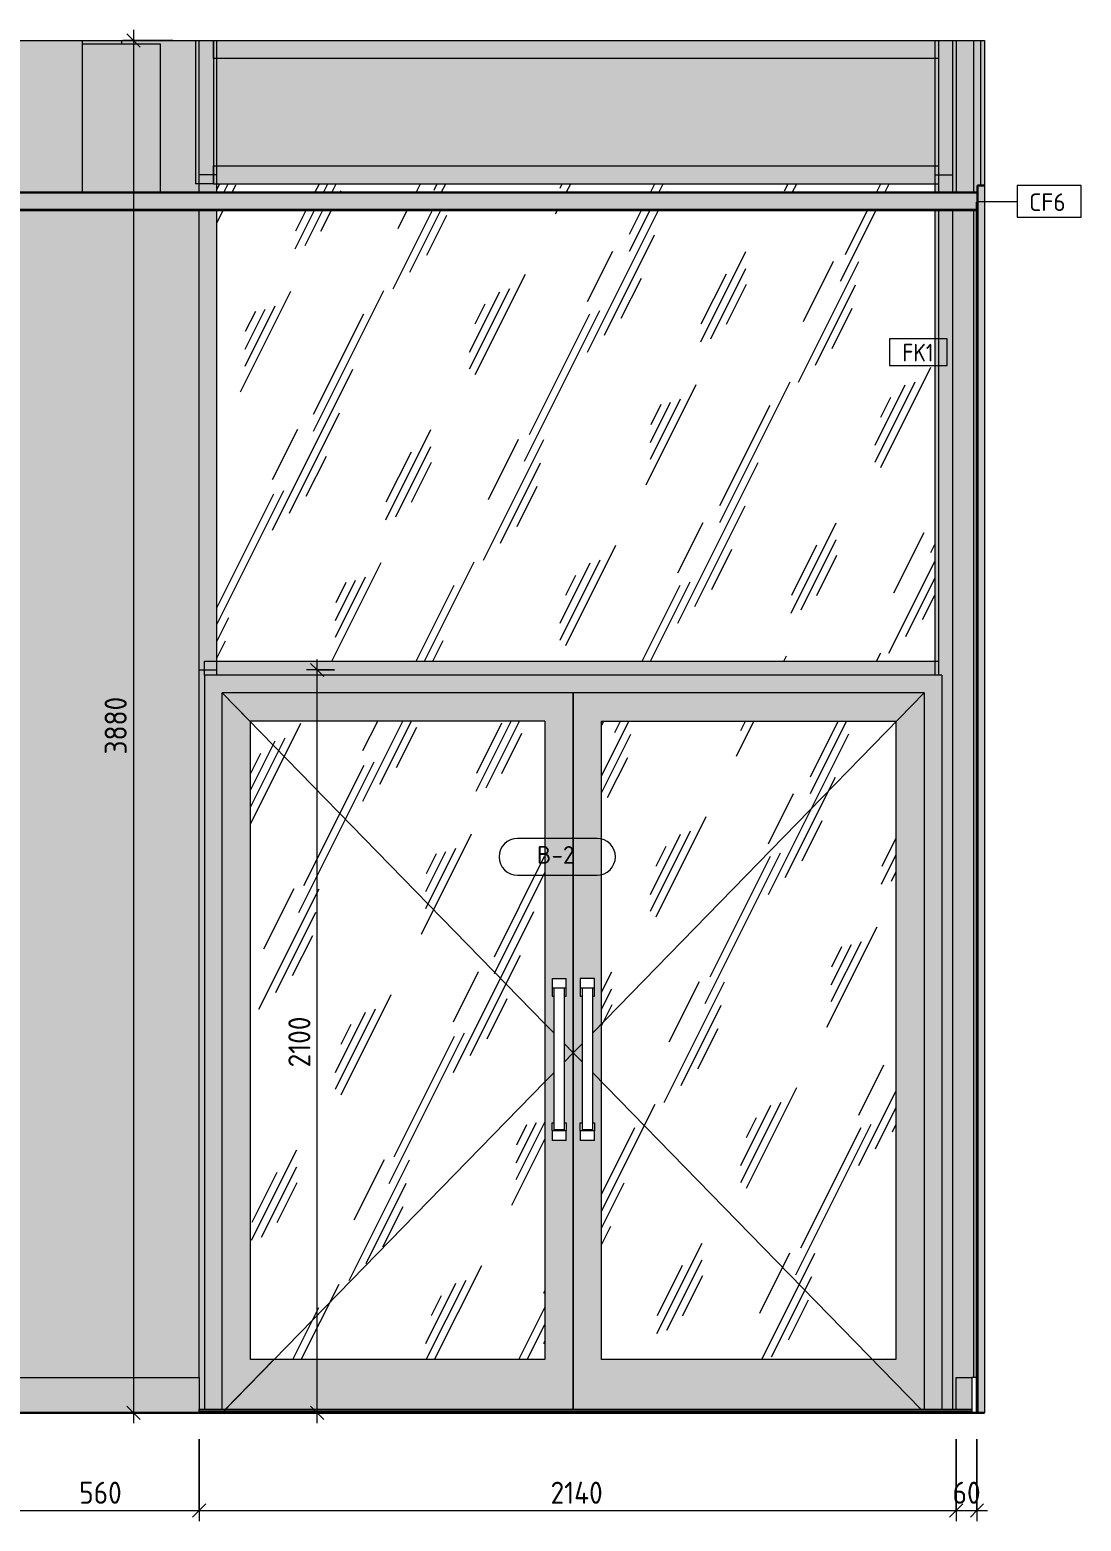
# Model space of a CAD drawing. Header units: millimetres. Extents: x 855 to 70116, y -1987 to 23809.
# Drawn here: x 53929 to 56901, y -307 to 3910 of the extents above; entities that cross this region are included whole.
import ezdxf

# ---------------------------------------------------------------- set-up
doc = ezdxf.new("R2010")
doc.units = ezdxf.units.MM
for name, color, linetype, lineweight in [('A-ANNO-DIMS', 7, 'Continuous', 9), ('A-ANNO-DIMS-25', 7, 'Continuous', 9), ('A-CLNG-IDEN', 7, 'Continuous', 9), ('A-DETL', 7, 'Continuous', 9), ('A-DOOR', 7, 'Continuous', 9), ('A-DOOR-IDEN', 7, 'Continuous', 9), ('A-FLOR', 7, 'Continuous', 9), ('A-GENM', 7, 'Continuous', 9), ('A-GLAZ-CURT', 7, 'Continuous', 9), ('A-GLAZ-CWMG', 7, 'Continuous', 9), ('A-WALL', 7, 'Continuous', 9), ('A-WALL-IDEN', 7, 'Continuous', 9), ('A-WALL-PATT', 7, 'Continuous', 9), ('I-WALL', 7, 'Continuous', 9), ('Ограждение', 7, 'Continuous', 9), ('Поручни', 7, 'Continuous', 9)]:
    doc.layers.add(name, color=color, linetype=linetype, lineweight=lineweight)
for name, color, linetype, lineweight, true_color in [('A-CLNG-1', 7, 'Continuous', 9, 0x787878), ('A-CLNG-FNSH-1', 7, 'Continuous', 30, 0x3c3c3c), ('A-DOOR-GLAZ', 7, 'Continuous', 9, 0x8080ff), ('A-FLOR-FNSH-1', 7, 'Continuous', 30, 0x3c3c3c), ('A-WALL-7', 7, 'Continuous', 30, 0x3c3c3c), ('A-WALL-FNSH-3', 7, 'Continuous', 30, 0x3c3c3c), ('I-WALL-1', 7, 'Continuous', 9, 0x787878)]:
    doc.layers.add(name, color=color, linetype=linetype, lineweight=lineweight, true_color=true_color)
doc.styles.add('GOST Common_5', font='GOST_Common.ttf', dxfattribs={"height": 50})
doc.styles.add('GOST Common_6', font='GOST_Common.ttf', dxfattribs={"width": 0.9, "height": 50})
doc.styles.add('ISOCPEUR_2', font='isocpeur.ttf', dxfattribs={"width": 0.9, "height": 62.5})
doc.dimstyles.new('ISO-2_5_0_9К_БОЛЬШОЙ_1', dxfattribs={"dimscale": 304.8, "dimtxt": 62.248823, "dimasz": 0.123031, "dimexe": 0.098425, "dimexo": 0.246063, "dimgap": 0, "dimtad": 1, "dimdec": 0, "dimrnd": 10, "dimzin": 0, "dimdsep": 46, "dimtxsty": 'ISOCPEUR_2', "dimblk1": 'OBLIQUE', "dimblk2": 'OBLIQUE', "dimsah": 1, "dimcen": 0.09, "dimdle": 0.098425, "dimazin": 0, "dimtfac": 1, "dimtdec": 4, "dimtix": 1, "dimtmove": 0, "dimatfit": 3, "dimfxl": 1, "dimtvp": 1, "dimtolj": 1, "dimtzin": 0, "dimarcsym": 2})
pattern_1 = [(63.435, (63.5, 31.75), (-255.583, 766.747), [317.5, -190.5, 317.5, -190.5, -403.903]), (63.435, (63.5, 31.75), (-255.583, 766.747), [-1016, 127, -276.903]), (63.435, (47.6, 47.6), (-255.583, 766.747), [254, -317.5, 190.5, -190.5, -467.403]), (63.435, (47.6, 47.6), (-255.583, 766.747), [-952.5, 222.25, -245.153]), (63.435, (47.6, 95.25), (-255.583, 766.747), [190.5, -381, 127, -190.5, -530.903]), (63.435, (47.6, 95.25), (-255.583, 766.747), [-889, 285.75, -245.153]), (63.435, (95.25, 47.6), (-255.583, 766.747), [190.5, -381, 158.75, -6404.65]), (63.435, (142.9, 95.25), (-255.583, 766.747), [95.25, -476.25, 63.5, -6499.9]), (63.435, (63.5, 174.6), (-255.583, 766.747), [63.5, -476.25, 63.5, -254, -562.653]), (63.435, (63.5, 174.6), (-255.583, 766.747), [-857.25, 158.75, -403.903]), (63.435, (349.25, 127), (-255.583, 766.747), [317.5, -476.25, 381, -251.503]), (63.435, (349.25, 79.4), (-255.583, 766.747), [444.5, -317.5, 476.25, -188.003]), (63.435, (381, 95.25), (-255.583, 766.747), [508, -254, 381, -276.903]), (63.435, (428.6, 142.9), (-255.583, 766.747), [317.5, -444.5, 254, -403.903]), (63.435, (381, 238.1), (-255.583, 766.747), [158.75, -635, 190.5, -435.653]), (63.435, (476.25, 190.5), (-255.583, 766.747), [127, -635, 127, -530.903])]

# ---------------------------------------------------------------- blocks, each defined once
blk = doc.blocks.new('Прямоугольный импост - Импост структурный с накладкой - 160мм Темный-31239214-Развертка 1_30-3')
at = {"layer": 'A-GLAZ-CWMG'}
h = blk.add_hatch(color=256, dxfattribs=at)
h.paths.add_polyline_path([(-8020, 0), (-7990, 0), (-7990, 4), (-8020, 4)])
h.paths.add_polyline_path([(-7990, 10), (-7990, 2100), (-8040, 2100), (-8040, 2085), (-8020, 2085), (-8020, 10), (-7996.9, 10)])
blk.add_line((-8040, 2100), (-8040, 2085), dxfattribs=at)
blk = doc.blocks.new('Прямоугольный импост - Импост структурный с накладкой - 160мм Темный-32772016-Развертка 1_30-3')
at = {"layer": 'A-GLAZ-CWMG'}
blk.add_hatch(color=256, dxfattribs=at).paths.add_polyline_path([(-10070, 3525), (-10070, 3830), (-10080, 3830), (-10080, 3525)])
for p, q in [((-10120, 3500), (-10120, 3880)), ((-10070, 3500), (-10070, 3880)), ((-10070, 3500), (-10120, 3500))]:
    blk.add_line(p, q, dxfattribs=at)
blk = doc.blocks.new('Дверь_Витражная_остекление_ - ДВН_ДАО_Главный вход_1800 в свету 5-32258809-Развертка 1_30-3')
at = {"layer": 'A-DOOR'}
h = blk.add_hatch(color=256, dxfattribs=at)
h.paths.add_polyline_path([(-10057.4, 0), (-10057.4, 2), (-10055, 2), (-10055, 4), (-10105, 4), (-10105, 0), (-10070, 0)])
h.paths.add_polyline_path([(-8020, 0), (-8020.1, 4), (-8070, 4), (-8070, 0), (-8020.6, 0)])
h.paths.add_polyline_path([(-8070, 10), (-8020, 10), (-8020, 2085), (-10105, 2085), (-10104.8, 10), (-10055, 10), (-10055, 2035), (-8070, 2035), (-8070, 120.7)])
h = blk.add_hatch(color=256, dxfattribs=at)
h.paths.add_polyline_path([(-10027.9, 0), (-10027.9, 2), (-9062.5, 2), (-9062.5, 4), (-10055, 4), (-10055, 0)])
h.paths.add_polyline_path([(-9969.1, 10), (-9062.5, 10), (-9062.5, 2035), (-10055, 2035), (-10055, 10), (-9975, 10)])
h.paths.add_polyline_path([(-9837.1, 150), (-9975, 150), (-9975, 1955), (-9142.5, 1955), (-9142.5, 150)])
h.paths.add_polyline_path([(-9102.5, 770), (-9122.5, 770), (-9122.5, 820), (-9117.5, 820), (-9117.5, 1177.5), (-9122.5, 1177.5), (-9122.5, 1227.5), (-9082.5, 1227.5), (-9082.5, 1177.5), (-9087.5, 1177.5), (-9087.5, 820), (-9082.5, 820), (-9082.5, 770), (-9097.3, 770)])
h = blk.add_hatch(color=256, dxfattribs=at)
h.paths.add_polyline_path([(-8070, 0), (-8070, 4), (-9062.5, 4), (-9062.5, 2), (-8127.9, 2), (-8127.9, 0)])
h.paths.add_polyline_path([(-8262.8, 10), (-8070, 10), (-8070, 2035), (-9062.5, 2035), (-9062.5, 10), (-8383.9, 10)])
h.paths.add_polyline_path([(-8150, 150), (-8982.5, 150), (-8982.5, 1955), (-8150, 1955), (-8150, 242)])
h.paths.add_polyline_path([(-9041.8, 770), (-9042.5, 770), (-9042.5, 820), (-9037.5, 820), (-9037.5, 1177.5), (-9042.5, 1177.5), (-9042.5, 1227.5), (-9002.5, 1227.5), (-9002.5, 1177.5), (-9007.5, 1177.5), (-9007.5, 820), (-9002.5, 820), (-9002.5, 770), (-9039.8, 770)])
h = blk.add_hatch(dxfattribs=at)
h.set_pattern_fill('FP_18', color=256, style=0, pattern_type=2)
h.set_pattern_definition(pattern_1)
h.paths.add_polyline_path([(-9837.1, 150), (-9142.5, 150), (-9142.5, 1955), (-9975, 1955), (-9975, 150)])
h = blk.add_hatch(dxfattribs=at)
h.set_pattern_fill('FP_18', color=256, style=0, pattern_type=2)
h.set_pattern_definition(pattern_1)
h.paths.add_polyline_path([(-8982.5, 150), (-8150, 150), (-8150, 1955), (-8982.5, 1955), (-8982.5, 484.6)])
for p, q in [((-10105, 2085), (-10105, 10)), ((-8020, 2085), (-10105, 2085)), ((-8020, 2085), (-8020, 10)), ((-10055, 10), (-10055, 2035)), ((-9062.5, 2035), (-10055, 2035)), ((-10055, 2035), (-9975, 1953)), ((-9062.5, 2035), (-9062.5, 10)), ((-8070, 2035), (-9062.5, 2035)), ((-9062.5, 10), (-9062.5, 2035)), ((-8070, 2035), (-9007.5, 1073.9)), ((-8070, 2035), (-8070, 10)), ((-8982.5, 150), (-8982.5, 1955)), ((-8982.5, 1955), (-8150, 1955)), ((-8150, 1955), (-8150, 150)), ((-9122.5, 1227.5), (-9122.5, 1200)), ((-9122.5, 1227.5), (-9082.5, 1227.5)), ((-9082.5, 1200), (-9082.5, 1227.5)), ((-9042.5, 1227.5), (-9042.5, 1200)), ((-9002.5, 1227.5), (-9042.5, 1227.5)), ((-9002.5, 1200), (-9002.5, 1227.5)), ((-9082.5, 1200), (-9122.5, 1200)), ((-9122.5, 1200), (-9122.5, 1177.5)), ((-9117.5, 1200), (-9117.5, 800)), ((-9087.5, 800), (-9087.5, 1200)), ((-9082.5, 1177.5), (-9082.5, 1200)), ((-9002.5, 1200), (-9042.5, 1200)), ((-9042.5, 1200), (-9042.5, 1177.5)), ((-9037.5, 1200), (-9037.5, 800)), ((-9007.5, 800), (-9007.5, 1200)), ((-9002.5, 1177.5), (-9002.5, 1200)), ((-9122.5, 1177.5), (-9117.5, 1177.5)), ((-9087.5, 1177.5), (-9082.5, 1177.5)), ((-9042.5, 1177.5), (-9037.5, 1177.5)), ((-9007.5, 1177.5), (-9002.5, 1177.5)), ((-9142.5, 1099.5), (-9117.5, 1073.9)), ((-9087.5, 1043.1), (-9062.5, 1017.5)), ((-9062.5, 1017.5), (-9087.5, 991.9)), ((-9037.5, 1043.1), (-9062.5, 1017.5)), ((-9062.5, 1017.5), (-9037.5, 991.9)), ((-9117.5, 961.1), (-9142.5, 935.5)), ((-9007.5, 961.1), (-8079.8, 10)), ((-9122.5, 797.5), (-9122.5, 820)), ((-9122.5, 820), (-9117.5, 820)), ((-9087.5, 820), (-9082.5, 820)), ((-9082.5, 820), (-9082.5, 797.5)), ((-9042.5, 797.5), (-9042.5, 820)), ((-9042.5, 820), (-9037.5, 820)), ((-9007.5, 820), (-9002.5, 820)), ((-9002.5, 820), (-9002.5, 797.5)), ((-9122.5, 797.5), (-9122.5, 770)), ((-9122.5, 797.5), (-9082.5, 797.5)), ((-9082.5, 770), (-9122.5, 770)), ((-9087.5, 800), (-9117.5, 800)), ((-9082.5, 770), (-9082.5, 797.5)), ((-9042.5, 797.5), (-9042.5, 770)), ((-9042.5, 797.5), (-9002.5, 797.5)), ((-9002.5, 770), (-9042.5, 770)), ((-9007.5, 800), (-9037.5, 800)), ((-9002.5, 770), (-9002.5, 797.5)), ((-9908.7, 150), (-10045.2, 10)), ((-8150, 150), (-8982.5, 150)), ((-10105, 4), (-10105, 0)), ((-10055, 0), (-10055, 4)), ((-10051.1, 4), (-10055, 0)), ((-9062.5, 4), (-9062.5, 2)), ((-9062.5, 2), (-9062.5, 4)), ((-8073.9, 4), (-8070, 0)), ((-8070, 4), (-8070, 0)), ((-8020, 4), (-8020, 0))]:
    blk.add_line(p, q, dxfattribs=at)
at = {"layer": 'A-DOOR-GLAZ'}
for p, q in [((-9142.5, 1955), (-9975, 1955)), ((-9975, 150), (-9975, 1955)), ((-9142.5, 1955), (-9142.5, 150)), ((-9142.5, 150), (-9975, 150))]:
    blk.add_line(p, q, dxfattribs=at)
blk = doc.blocks.new('Прямоугольный импост - Импост структурный с накладкой - 160мм Темный-32424191-Развертка 1_30-3')
at = {"layer": 'A-GLAZ-CWMG'}
blk.add_hatch(color=256, dxfattribs=at).paths.add_polyline_path([(-8030, 3830), (-8030, 3880), (-10080, 3880), (-10080, 3830), (-8383.9, 3830)])
for p, q in [((-10080, 3830), (-10080, 3880)), ((-8030, 3880), (-8030, 3830)), ((-10080, 3830), (-8030, 3830))]:
    blk.add_line(p, q, dxfattribs=at)
blk = doc.blocks.new('Прямоугольный импост - Импост структурный с накладкой - 160мм Темный-31915521-Развертка 1_30-3')
at = {"layer": 'A-GLAZ-CWMG'}
blk.add_line((-8030, 2100), (-8030, 2085), dxfattribs=at)
blk = doc.blocks.new('Плинтус - Плинтус керамогранит бежевый-32865275-Развертка 1_30-3')
at = {"layer": 'A-GENM'}
for p, q in [((-7921, 100), (-7936, 100)), ((-7936, 100), (-7936, 0)), ((-7921, 0), (-7921, 100)), ((-7936, 0), (-7921, 0))]:
    blk.add_line(p, q, dxfattribs=at)
blk = doc.blocks.new('Плинтус - Плинтус керамогранит бежевый-32865293-Развертка 1_30-3')
at = {"layer": 'A-GENM'}
blk.add_hatch(color=256, dxfattribs=at).paths.add_polyline_path([(-10585.6, 0), (-10120, 0), (-10120, 100), (-10664, 100), (-10664, 0)])
for p, q in [((-10664, 100), (-10120, 100)), ((-10120, 100), (-10120, 10)), ((-10120, 4), (-10120, 0))]:
    blk.add_line(p, q, dxfattribs=at)
blk = doc.blocks.new('Плинтус - Плинтус керамогранит бежевый-32975795-Развертка 1_30-3')
at = {"layer": 'A-GENM'}
h = blk.add_hatch(color=256, dxfattribs=at)
h.paths.add_polyline_path([(-7936, 0), (-7936, 4), (-7980, 4), (-7980, 0), (-7960, 0)])
h.paths.add_polyline_path([(-7960, 10), (-7936, 10), (-7936, 100), (-7980, 100), (-7980, 10)])
for p, q in [((-7980, 100), (-7936, 100)), ((-7980, 10), (-7980, 100)), ((-7980, 0), (-7980, 4))]:
    blk.add_line(p, q, dxfattribs=at)
blk = doc.blocks.new('Системная панель - Стекло - 40мм-32772304-Развертка 1_30-3')
at = {"layer": 'A-GLAZ-CURT'}
h = blk.add_hatch(dxfattribs=at)
h.set_pattern_fill('FP_18', color=256, style=0, pattern_type=2)
h.set_pattern_definition(pattern_1)
h.paths.add_polyline_path([(-8040, 2125), (-8040, 3400), (-10070, 3400), (-10070, 2125), (-8141.7, 2125)])
h.paths.add_polyline_path([(-8868.3, 3450), (-8040, 3450), (-8040, 3475), (-10070, 3475), (-10070, 3450), (-9837.1, 3450)])
blk = doc.blocks.new('Прямоугольный импост - Импост структурный с накладкой - 160мм Темный-32772294-Развертка 1_30-3')
at = {"layer": 'A-GLAZ-CWMG'}
h = blk.add_hatch(color=256, dxfattribs=at)
h.paths.add_polyline_path([(-8030, 2100), (-7990, 2100), (-7990, 3400), (-8040, 3400), (-8040, 2125), (-8030, 2125), (-8030, 2115)])
h.paths.add_polyline_path([(-8040, 3450), (-7990, 3450), (-7990, 3500), (-8030, 3500), (-8030, 3475), (-8040, 3475)])
for p, q in [((-8040, 3500), (-7990, 3500)), ((-8040, 3500), (-8040, 3450)), ((-7990, 3500), (-7990, 3450)), ((-8040, 3400), (-8040, 2100))]:
    blk.add_line(p, q, dxfattribs=at)
blk = doc.blocks.new('Прямоугольный импост - Импост структурный с накладкой - 160мм Темный-32469899-Развертка 1_30-3')
at = {"layer": 'A-GLAZ-CWMG'}
h = blk.add_hatch(color=256, dxfattribs=at)
h.paths.add_polyline_path([(-10120, 0), (-10105, 0), (-10105, 4), (-10120, 4)])
h.paths.add_polyline_path([(-10106.3, 10), (-10105, 10), (-10105, 2085), (-10070, 2085), (-10070, 2100), (-10120, 2100), (-10120, 10)])
for p in [(-10120, 2100), (-10070, 2085)]:
    blk.add_line(p, (-10070, 2100), dxfattribs=at)
blk = doc.blocks.new('Прямоугольный импост - Импост структурный с накладкой - 160мм Темный-32258447-Развертка 1_30-3')
at = {"layer": 'A-GLAZ-CWMG'}
blk.add_hatch(color=256, dxfattribs=at).paths.add_polyline_path([(-9837.1, 2085), (-8040, 2085), (-8040, 2100), (-8030, 2100), (-8030, 2125), (-10105, 2125), (-10105, 2100), (-10070, 2100), (-10070, 2085), (-9975, 2085)])
for p, q in [((-10105, 2085), (-10105, 2125)), ((-10105, 2125), (-8030, 2125)), ((-8030, 2125), (-8030, 2085))]:
    blk.add_line(p, q, dxfattribs=at)
blk = doc.blocks.new('Прямоугольный импост - Импост структурный с накладкой - 160мм Темный-32352604-Развертка 1_30-3')
at = {"layer": 'A-GLAZ-CWMG'}
for p, q in [((-8030, 3500), (-8030, 3450)), ((-7980, 3500), (-7980, 3450)), ((-8030, 3400), (-8030, 2100))]:
    blk.add_line(p, q, dxfattribs=at)
blk = doc.blocks.new('Системная панель - Сэндвич - 40мм-32772361-Развертка 1_30-3')
at = {"layer": 'A-GLAZ-CURT'}
blk.add_hatch(color=256, dxfattribs=at).paths.add_polyline_path([(-8868.3, 3525), (-8040, 3525), (-8040, 3830), (-10070, 3830), (-10070, 3525), (-9837.1, 3525)])
blk = doc.blocks.new('Прямоугольный импост - Импост структурный с накладкой - 160мм Темный-32772308-Развертка 1_30-3')
at = {"layer": 'A-GLAZ-CWMG'}
blk.add_hatch(color=256, dxfattribs=at).paths.add_polyline_path([(-8020, 3500), (-7990, 3500), (-7990, 3880), (-8030, 3880), (-8030, 3830), (-8040, 3830), (-8040, 3525), (-8030, 3525), (-8030, 3500)])
for p, q in [((-8040, 3880), (-8040, 3500)), ((-7990, 3880), (-7990, 3500))]:
    blk.add_line(p, q, dxfattribs=at)
blk = doc.blocks.new('Прямоугольный импост - Импост структурный с накладкой - 160мм Темный-32355138-Развертка 1_30-3')
at = {"layer": 'A-GLAZ-CWMG'}
h = blk.add_hatch(color=256, dxfattribs=at)
h.paths.add_polyline_path([(-10120, 2100), (-10105, 2100), (-10105, 2125), (-10070, 2125), (-10070, 3400), (-10120, 3400), (-10120, 2125)])
h.paths.add_polyline_path([(-10105, 3450), (-10070, 3450), (-10070, 3475), (-10080, 3475), (-10080, 3500), (-10120, 3500), (-10120, 3450)])
for p, q in [((-10120, 3450), (-10120, 3500)), ((-10070, 3450), (-10070, 3500)), ((-10070, 2100), (-10070, 3400))]:
    blk.add_line(p, q, dxfattribs=at)
blk = doc.blocks.new('Прямоугольный импост - Импост структурный с накладкой - 160мм Темный-32424194-Развертка 1_30-3')
at = {"layer": 'A-GLAZ-CWMG'}
blk.add_hatch(color=256, dxfattribs=at).paths.add_polyline_path([(-8030, 3475), (-8030, 3525), (-10080, 3525), (-10080, 3475), (-8383.9, 3475)])
for p, q in [((-10080, 3475), (-10080, 3525)), ((-10080, 3525), (-8030, 3525)), ((-8030, 3525), (-8030, 3475)), ((-10080, 3475), (-8030, 3475))]:
    blk.add_line(p, q, dxfattribs=at)
blk = doc.blocks.new('Прямоугольный импост - Импост структурный с накладкой - 160мм-32772302-Развертка 1_30-3')
at = {"layer": 'A-GLAZ-CWMG'}
h = blk.add_hatch(color=256, dxfattribs=at)
h.paths.add_polyline_path([(-10120, 3880), (-10130, 3880), (-10130, 3879.1)])
h.paths.add_polyline_path([(-10090, 3500), (-10080, 3500), (-10080, 3880), (-10120, 3880), (-10120, 3500), (-10105, 3500)])
for p, q in [((-10130, 3880), (-10130, 3475)), ((-10080, 3880), (-10080, 3475)), ((-10080, 3475), (-10130, 3475))]:
    blk.add_line(p, q, dxfattribs=at)
blk = doc.blocks.new('Прямоугольный импост - Импост структурный с накладкой - 160мм Темный-32772040-Развертка 1_30-3')
at = {"layer": 'A-GLAZ-CWMG'}
for p, q in [((-8030, 3880), (-8030, 3500)), ((-7980, 3880), (-7980, 3500))]:
    blk.add_line(p, q, dxfattribs=at)
blk = doc.blocks.new('Ограждение - Ограждение-32972080-Развертка 1_30-3')
at = {"layer": 'Ограждение'}
blk.add_hatch(color=256, dxfattribs=at).paths.add_polyline_path([(-10070, 4), (-7936, 4), (-7936, 10), (-10120, 10), (-10120, 4), (-10104.9, 4)])
at = {"layer": 'Поручни'}
for p, q in [((-10120, 4), (-10120, 10)), ((-10120, 10), (-7936, 10)), ((-7936, 4), (-10120, 4))]:
    blk.add_line(p, q, dxfattribs=at)
blk = doc.blocks.new('Ограждение - Ограждение-32984924-Развертка 1_30-3')
at = {"layer": 'Поручни'}
for p, q in [((-10120, 4), (-10120, 10)), ((-10120, 10), (-7936, 10)), ((-7936, 4), (-10120, 4))]:
    blk.add_line(p, q, dxfattribs=at)
blk = doc.blocks.new('DIMBLOCK30-Развертка 1_30-3')
at = {"layer": 'A-ANNO-DIMS-25'}
for p, q in [((53847.4, -75), (53847.4, -306.7)), ((53847.4, -276.7), (53847.4, -75.1)), ((54407.4, -75), (54407.4, -306.7)), ((54407.4, -276.7), (54407.4, -75.1)), ((53847.4, -276.7), (54407.4, -276.7))]:
    blk.add_line(p, q, dxfattribs=at)
at = {"layer": 'A-ANNO-DIMS-25', "lineweight": 20}
for p, q in [((53847.4, -276.7), (53828.6, -295.4)), ((53847.4, -276.7), (53866.1, -257.9)), ((54407.4, -276.7), (54388.6, -295.4)), ((54407.4, -276.7), (54426.1, -257.9))]:
    blk.add_line(p, q, dxfattribs=at)
at = {"layer": 'A-ANNO-DIMS-25', "color": 0, "insert": (54068.1, -195), "char_height": 62.5, "width": 142.215, "attachment_point": 1, "line_spacing_factor": 1.149209, "style": 'ISOCPEUR_2'}
blk.add_mtext('560', dxfattribs=at)
blk = doc.blocks.new('_Oblique')
at = {"color": 0, "linetype": 'ByBlock', "lineweight": -2}
blk.add_line((-0.5, -0.5), (0.5, 0.5), dxfattribs=at)
blk = doc.blocks.new('DIMBLOCK31-Развертка 1_30-3')
at = {"layer": 'A-ANNO-DIMS-25'}
for p, q in [((54407.4, -75), (54407.4, -306.7)), ((54407.4, -276.7), (54407.4, -75.1)), ((56547.4, -75), (56547.4, -306.7)), ((56547.4, -276.7), (56547.4, -75.1)), ((54407.4, -276.7), (56547.4, -276.7))]:
    blk.add_line(p, q, dxfattribs=at)
at = {"layer": 'A-ANNO-DIMS-25', "lineweight": 20}
for p, q in [((54407.4, -276.7), (54388.6, -295.4)), ((54407.4, -276.7), (54426.1, -257.9)), ((56547.4, -276.7), (56528.6, -295.4)), ((56547.4, -276.7), (56566.1, -257.9))]:
    blk.add_line(p, q, dxfattribs=at)
at = {"layer": 'A-ANNO-DIMS-25', "color": 0, "insert": (55400.8, -195), "char_height": 62.5, "width": 183.873, "attachment_point": 1, "line_spacing_factor": 1.149209, "style": 'ISOCPEUR_2'}
blk.add_mtext('2140', dxfattribs=at)
blk = doc.blocks.new('DIMBLOCK32-Развертка 1_30-3')
at = {"layer": 'A-ANNO-DIMS-25'}
for p, q in [((56547.4, -75), (56547.4, -306.7)), ((56547.4, -276.7), (56547.4, -75.1)), ((56606.4, -75), (56606.4, -306.7)), ((56606.4, -276.7), (56606.4, -75.1)), ((56547.4, -276.7), (56636.4, -276.7))]:
    blk.add_line(p, q, dxfattribs=at)
at = {"layer": 'A-ANNO-DIMS-25', "lineweight": 20}
for p, q in [((56547.4, -276.7), (56528.6, -295.4)), ((56547.4, -276.7), (56566.1, -257.9)), ((56606.4, -276.7), (56587.6, -295.4)), ((56606.4, -276.7), (56625.1, -257.9))]:
    blk.add_line(p, q, dxfattribs=at)
at = {"layer": 'A-ANNO-DIMS-25', "color": 0, "insert": (56537.4, -195), "char_height": 62.5, "width": 94.81, "attachment_point": 1, "line_spacing_factor": 1.149209, "style": 'ISOCPEUR_2'}
blk.add_mtext('60', dxfattribs=at)
blk = doc.blocks.new('DIMBLOCK39-Развертка 1_30-3')
at = {"layer": 'A-ANNO-DIMS-25'}
for p, q in [((54332.4, 3880), (54191.7, 3880)), ((54221.7, 3910), (54221.7, -30)), ((54221.7, 3880), (54332.4, 3880)), ((54173.2, 0), (54251.7, 0)), ((54221.7, 0), (54173.2, 0))]:
    blk.add_line(p, q, dxfattribs=at)
at = {"layer": 'A-ANNO-DIMS-25', "lineweight": 20}
for p, q in [((54221.7, 3880), (54202.9, 3898.8)), ((54221.7, 3880), (54240.4, 3861.2)), ((54221.7, 0), (54202.9, 18.8)), ((54221.7, 0), (54240.4, -18.8))]:
    blk.add_line(p, q, dxfattribs=at)
at = {"layer": 'A-ANNO-DIMS-25', "color": 0, "insert": (54140, 1861), "char_height": 62.5, "width": 189.619, "attachment_point": 1, "rotation": 90, "line_spacing_factor": 1.149209, "style": 'ISOCPEUR_2'}
blk.add_mtext('3880', dxfattribs=at)
blk = doc.blocks.new('М_двери - Типоразмер_рамка-25223575-Развертка 1_30-3')
at = {"layer": 'A-DOOR-IDEN'}
for p, q in [((-22079.5, 1737.6), (-22304.3, 1737.6)), ((-22304.3, 1633.6), (-22079.5, 1633.6))]:
    blk.add_line(p, q, dxfattribs=at)
for centre, start, end in [((-22304.3, 1685.6), 90, 270), ((-22079.5, 1685.6), 270, 90)]:
    blk.add_arc(centre, 52, start, end, dxfattribs=at)
blk = doc.blocks.new('М_потолков - Марка_ Имя типа-25382930-Развертка 1_30-3')
at = {"layer": 'A-CLNG-IDEN'}
for p, q in [((-7626.4, 3469.7), (-7807.7, 3469.7)), ((-7807.7, 3469.7), (-7807.7, 3380.3)), ((-7626.4, 3380.3), (-7626.4, 3469.7)), ((-7807.7, 3380.3), (-7626.4, 3380.3))]:
    blk.add_line(p, q, dxfattribs=at)
blk = doc.blocks.new('М_стена_0001 - Типоразмер_без рамки-25382661-Развертка 1_30-3')
at = {"layer": 'A-WALL-IDEN'}
for p, q in [((-17526, 1911.4), (-17689.2, 1911.4)), ((-17689.2, 1911.4), (-17689.2, 1836.4)), ((-17526, 1836.4), (-17526, 1911.4)), ((-17689.2, 1836.4), (-17526, 1836.4))]:
    blk.add_line(p, q, dxfattribs=at)
blk = doc.blocks.new('DIMBLOCK40-Развертка 1_30-3')
at = {"layer": 'A-ANNO-DIMS-25', "lineweight": 20}
for p, q in [((54741.1, 2100), (54722.3, 2118.8)), ((54741.1, 2100), (54759.8, 2081.2)), ((54741.1, 0), (54722.3, 18.8)), ((54741.1, 0), (54759.8, -18.8))]:
    blk.add_line(p, q, dxfattribs=at)
at = {"layer": 'A-ANNO-DIMS-25'}
for p, q in [((54741.1, -30), (54741.1, 2130)), ((54789.5, 2100), (54711.1, 2100)), ((54741.1, 2100), (54789.5, 2100)), ((54789.5, 0), (54711.1, 0)), ((54741.1, 0), (54789.5, 0))]:
    blk.add_line(p, q, dxfattribs=at)
at = {"layer": 'A-ANNO-DIMS-25', "color": 0, "insert": (54659.4, 976.4), "char_height": 62.5, "width": 176.691, "attachment_point": 1, "rotation": 90, "line_spacing_factor": 1.149209, "style": 'ISOCPEUR_2'}
blk.add_mtext('2100', dxfattribs=at)

msp = doc.modelspace()

# ---------------------------------------------------------------- hatches: boundary and pattern name
at = {"layer": 'A-CLNG-1'}
msp.add_hatch(color=256, dxfattribs=at).paths.add_polyline_path([(54397.4, 3400), (56607.4, 3400), (56607.4, 3450), (41147.4, 3450), (41147.4, 3400), (54303.9, 3400)])
at = {"layer": 'A-FLOR'}
for points in [[(54472.4, 0), (54472.4, 2), (54470, 2), (54470, 0)], [(55464.9, 0), (55474.8, 0), (55474.8, 2), (54499.5, 2), (54499.5, 0), (55436.3, 0)], [(56385.7, 0), (56399.5, 0), (56399.5, 2), (55474.8, 2), (55474.8, 0), (56295.3, 0)]]:
    msp.add_hatch(color=256, dxfattribs=at).paths.add_polyline_path(points)
at = {"layer": 'A-WALL'}
h = msp.add_hatch(color=256, dxfattribs=at)
h.paths.add_polyline_path([(56604.4, 100), (56606.4, 100), (56606.4, 3400), (56596.4, 3400), (56596.4, 100)])
h.paths.add_polyline_path([(56607.4, 3450), (56607.4, 3470), (56616.4, 3470), (56616.4, 3880), (56596.4, 3880), (56596.4, 3450)])
at = {"layer": 'A-WALL-PATT'}
h = msp.add_hatch(color=256, dxfattribs=at)
h.paths.add_polyline_path([(56547.4, 0), (56547.4, 4), (56537.4, 4), (56537.4, 0)])
h.paths.add_polyline_path([(56537.4, 10), (56547.4, 10), (56547.4, 100), (56596.4, 100), (56596.4, 3400), (56537.4, 3400), (56537.4, 60.1)])
h.paths.add_polyline_path([(54407.4, 100), (54407.4, 3400), (53858.4, 3400), (53858.4, 100), (54390.9, 100)])
at = {"layer": 'I-WALL'}
h = msp.add_hatch(color=256, dxfattribs=at)
h.paths.add_polyline_path([(41127.4, -0.5), (41127.4, 3880), (41126.9, 3880), (41126.9, -0.5)])
h.paths.add_polyline_path([(54077.4, 3450), (54077.4, 3880), (53858.4, 3880), (53858.4, 3450)])
h.paths.add_polyline_path([(53827.4, 3470), (53838.4, 3470), (53838.4, 3880), (53827.4, 3880)])
for points in [[(54077.4, 3870), (54187.4, 3870), (54187.4, 3880), (54077.4, 3880)], [(54297.4, 3450), (54297.4, 3870), (54077.4, 3870), (54077.4, 3450), (54205.9, 3450)]]:
    msp.add_hatch(color=256, dxfattribs=at).paths.add_polyline_path(points)
h = msp.add_hatch(color=256, dxfattribs=at)
h.paths.add_polyline_path([(56627.4, -0.1), (56627.4, 0), (56616.4, -0.1)])
h.paths.add_polyline_path([(54405.5, 3450), (54407.4, 3450), (54407.4, 3880), (54397.4, 3879.1), (54397.4, 3880), (54187.4, 3880), (54187.4, 3870), (54297.4, 3870), (54297.4, 3450), (54397.4, 3450)])
h.paths.add_polyline_path([(56585.7, 3450), (56596.4, 3450), (56596.4, 3880), (56537.4, 3880), (56537.4, 3450), (56547.4, 3450)])
h.paths.add_polyline_path([(56616.4, 3470), (56627.4, 3470), (56627.4, 3880), (56616.4, 3880), (56616.4, 3515)])
at = {"layer": 'I-WALL-1'}
h = msp.add_hatch(dxfattribs=at)
h.set_pattern_fill('FP_19', color=256, style=0, pattern_type=2)
h.set_pattern_definition([(0, (64527.389, 0), (30.48, 7.62), [2.515, -20.345, 2.515, -20.345, -121.92]), (0, (64527.389, 0), (30.48, 7.62), [-45.72, 2.515, -43.205, 2.515, -20.345, -53.34]), (0, (64527.389, 0), (30.48, 7.62), [-114.3, 2.515, -12.725, 2.515, -35.585]), (120, (64538.819, 3.81), (-21.8391136, 22.586454), [2.515, -20.345, 2.515, -20.345, -121.92]), (120, (64538.819, 3.81), (-21.8391136, 22.586454), [-45.72, 2.515, -43.205, 2.515, -20.345, -53.34]), (120, (64538.819, 3.81), (-21.8391136, 22.586454), [-114.3, 2.515, -12.725, 2.515, -35.585]), (240, (64542.629, 19.05), (-8.6408864, -30.206454), [2.515, -20.345, 2.515, -20.345, -121.92]), (240, (64542.629, 19.05), (-8.6408864, -30.206454), [-45.72, 2.515, -43.205, 2.515, -20.345, -53.34]), (240, (64542.629, 19.05), (-8.6408864, -30.206454), [-114.3, 2.515, -12.725, 2.515, -35.585])])
h.paths.add_polyline_path([(56627.4, 0), (56627.4, 3470), (56607.4, 3470), (56607.4, 0)])

# ---------------------------------------------------------------- linework, layer by layer
at = {"layer": 'A-CLNG-FNSH-1'}
for p, q in [((56607.4, 3450), (41147.4, 3450)), ((56607.4, 3423), (56607.4, 3450)), ((56607.4, 3401), (41147.4, 3401)), ((41147.4, 3400), (56607.4, 3400))]:
    msp.add_line(p, q, dxfattribs=at)
at = {"layer": 'A-CLNG-IDEN'}
msp.add_line((56607.4, 3425), (56719.7, 3425), dxfattribs=at)
at = {"layer": 'A-DETL'}
for p, q in [((54472.4, 2035), (55384.9, 1099.5)), ((55384.9, 935.5), (54472.4, 0))]:
    msp.add_line(p, q, dxfattribs=at)
at = {"layer": 'A-FLOR'}
for p, q in [((41126.9, 3880), (56627.4, 3880)), ((54470, 2), (54472.4, 2)), ((54470, 0), (54470, 2)), ((54499.5, 2), (56399.5, 2)), ((54499.5, 0), (54499.5, 2)), ((55474.8, 0), (55474.8, 2)), ((56399.5, 2), (56399.5, 0)), ((56627.9, -0.1), (41127.4, -0.1))]:
    msp.add_line(p, q, dxfattribs=at)
at = {"layer": 'A-FLOR-FNSH-1'}
for p, q in [((56606.4, 0), (41524.4, 0)), ((56607.4, -0.5), (56607.4, 0))]:
    msp.add_line(p, q, dxfattribs=at)
at = {"layer": 'A-WALL'}
for p, q in [((56596.4, 3880), (56596.4, 3450)), ((56616.4, 3880), (56616.4, 3470)), ((56627.4, 3470), (56627.4, 0)), ((56596.4, 3400), (56596.4, 100))]:
    msp.add_line(p, q, dxfattribs=at)
at = {"layer": 'A-WALL-7'}
for p, q in [((56627.4, 3470), (56607.4, 3470)), ((56607.4, 3470), (56607.4, 3450)), ((56607.4, 0), (56627.4, 0))]:
    msp.add_line(p, q, dxfattribs=at)
at = {"layer": 'A-WALL-FNSH-3'}
for p, q in [((56607.4, 3423), (56606.4, 3423)), ((56606.4, 3423), (56606.4, 0)), ((56607.4, 0), (56607.4, 3423)), ((56606.4, 0), (56607.4, 0))]:
    msp.add_line(p, q, dxfattribs=at)
at = {"layer": 'I-WALL'}
for p, q in [((54077.4, 3450), (54077.4, 3880)), ((54187.4, 3880), (54187.4, 3870)), ((54407.4, 3450), (54407.4, 3880)), ((56537.4, 3880), (56537.4, 3450)), ((56627.9, 3880), (56627.4, 3880)), ((56627.4, 3880), (56627.4, 3470)), ((54077.4, 3870), (54297.4, 3870)), ((54297.4, 3870), (54297.4, 3450)), ((54407.4, 100), (54407.4, 3400)), ((56537.4, 3400), (56537.4, 10)), ((56537.4, 4), (56537.4, 0)), ((56627.4, 0), (56627.4, -0.5))]:
    msp.add_line(p, q, dxfattribs=at)

# ---------------------------------------------------------------- block references
at = {"layer": 'A-CLNG-IDEN'}
msp.add_blockref('М_потолков - Марка_ Имя типа-25382930-Развертка 1_30-3', (64527.4, 0), dxfattribs=at)
at = {"layer": 'A-DOOR'}
msp.add_blockref('Дверь_Витражная_остекление_ - ДВН_ДАО_Главный вход_1800 в свету 5-32258809-Развертка 1_30-3', (64527.4, 0), dxfattribs=at)
at = {"layer": 'A-DOOR-IDEN'}
msp.add_blockref('М_двери - Типоразмер_рамка-25223575-Развертка 1_30-3', (77611.7, -113.7), dxfattribs=at)
at = {"layer": 'A-GENM'}
for name in ['Плинтус - Плинтус керамогранит бежевый-32865293-Развертка 1_30-3', 'Плинтус - Плинтус керамогранит бежевый-32975795-Развертка 1_30-3', 'Плинтус - Плинтус керамогранит бежевый-32865275-Развертка 1_30-3']:
    msp.add_blockref(name, (64527.4, 0), dxfattribs=at)
at = {"layer": 'A-GLAZ-CURT'}
for name in ['Системная панель - Сэндвич - 40мм-32772361-Развертка 1_30-3', 'Системная панель - Стекло - 40мм-32772304-Развертка 1_30-3']:
    msp.add_blockref(name, (64527.4, 0), dxfattribs=at)
at = {"layer": 'A-GLAZ-CWMG'}
for name in ['Прямоугольный импост - Импост структурный с накладкой - 160мм-32772302-Развертка 1_30-3', 'Прямоугольный импост - Импост структурный с накладкой - 160мм Темный-32772016-Развертка 1_30-3', 'Прямоугольный импост - Импост структурный с накладкой - 160мм Темный-32424191-Развертка 1_30-3', 'Прямоугольный импост - Импост структурный с накладкой - 160мм Темный-32772308-Развертка 1_30-3', 'Прямоугольный импост - Импост структурный с накладкой - 160мм Темный-32772040-Развертка 1_30-3', 'Прямоугольный импост - Импост структурный с накладкой - 160мм Темный-32355138-Развертка 1_30-3', 'Прямоугольный импост - Импост структурный с накладкой - 160мм Темный-32424194-Развертка 1_30-3', 'Прямоугольный импост - Импост структурный с накладкой - 160мм Темный-32772294-Развертка 1_30-3', 'Прямоугольный импост - Импост структурный с накладкой - 160мм Темный-32352604-Развертка 1_30-3', 'Прямоугольный импост - Импост структурный с накладкой - 160мм Темный-32258447-Развертка 1_30-3', 'Прямоугольный импост - Импост структурный с накладкой - 160мм Темный-32469899-Развертка 1_30-3', 'Прямоугольный импост - Импост структурный с накладкой - 160мм Темный-31239214-Развертка 1_30-3', 'Прямоугольный импост - Импост структурный с накладкой - 160мм Темный-31915521-Развертка 1_30-3']:
    msp.add_blockref(name, (64527.4, 0), dxfattribs=at)
at = {"layer": 'A-WALL-IDEN'}
msp.add_blockref('М_стена_0001 - Типоразмер_без рамки-25382661-Развертка 1_30-3', (74048.1, 1124.5), dxfattribs=at)
at = {"layer": 'Поручни'}
for name in ['Ограждение - Ограждение-32972080-Развертка 1_30-3', 'Ограждение - Ограждение-32984924-Развертка 1_30-3']:
    msp.add_blockref(name, (64527.4, 0), dxfattribs=at)

# ---------------------------------------------------------------- texts
at = {"layer": 'A-CLNG-IDEN', "insert": (56753.9, 3447.6), "char_height": 50, "width": 132.278, "attachment_point": 1, "style": 'GOST Common_5'}
msp.add_mtext('CF6', dxfattribs=at)
at = {"layer": 'A-DOOR-IDEN', "char_height": 50, "attachment_point": 1, "style": 'GOST Common_5'}
for s, insert, width in [('\\fGOST Common|b0|i0|c204|p34|;В', (55362.1, 1602.2), 50.105), ('-2', (55403.4, 1602.2), 88.186)]:
    msp.add_mtext(s, dxfattribs=dict(at, insert=insert, width=width))
at = {"layer": 'A-WALL-IDEN', "insert": (56395.6, 3022.3), "char_height": 50, "width": 111.835, "attachment_point": 1, "style": 'GOST Common_6'}
msp.add_mtext('FK1', dxfattribs=at)

# ---------------------------------------------------------------- dimensions: what is measured, and where the dimension line sits
at = {"layer": 'A-ANNO-DIMS'}
for base, p1, p2, override, picture, middle in [((54221.7, 0), (54407.4, 3880), (54248.2, 0), {"dimpost": '<>', "dimfxl": 3883.265553}, 'DIMBLOCK39-Развертка 1_30-3', (54190.4, 1940)), ((54741.1, 2100), (54714.5, 0), (54714.5, 2100), {"dimpost": '<>', "dimfxl": 2100}, 'DIMBLOCK40-Развертка 1_30-3', (54709.8, 1050))]:
    dim = msp.add_linear_dim(base=base, p1=p1, p2=p2, angle=90, dimstyle='ISO-2_5_0_9К_БОЛЬШОЙ_1', override=override, dxfattribs=at)
    dim.commit()
    dim.dimension.update_dxf_attribs({"geometry": picture, "text_midpoint": middle})
for base, p1, p2, override, picture, middle in [((54407.4, -276.7), (53847.4, 0), (54407.4, 0), {"dimpost": '<>', "dimfxl": 560}, 'DIMBLOCK30-Развертка 1_30-3', (54127.4, -245.4)), ((56547.4, -276.7), (54407.4, 0), (56547.4, 0), {"dimpost": '<>', "dimfxl": 2140}, 'DIMBLOCK31-Развертка 1_30-3', (55477.4, -245.4)), ((56606.4, -276.7), (56547.4, 0), (56606.4, 0), {"dimpost": '<>', "dimfxl": 59}, 'DIMBLOCK32-Развертка 1_30-3', (56576.9, -245.4))]:
    dim = msp.add_linear_dim(base=base, p1=p1, p2=p2, dimstyle='ISO-2_5_0_9К_БОЛЬШОЙ_1', override=override, dxfattribs=at)
    dim.commit()
    dim.dimension.update_dxf_attribs({"geometry": picture, "text_midpoint": middle})

doc.saveas('drawing.dxf')
